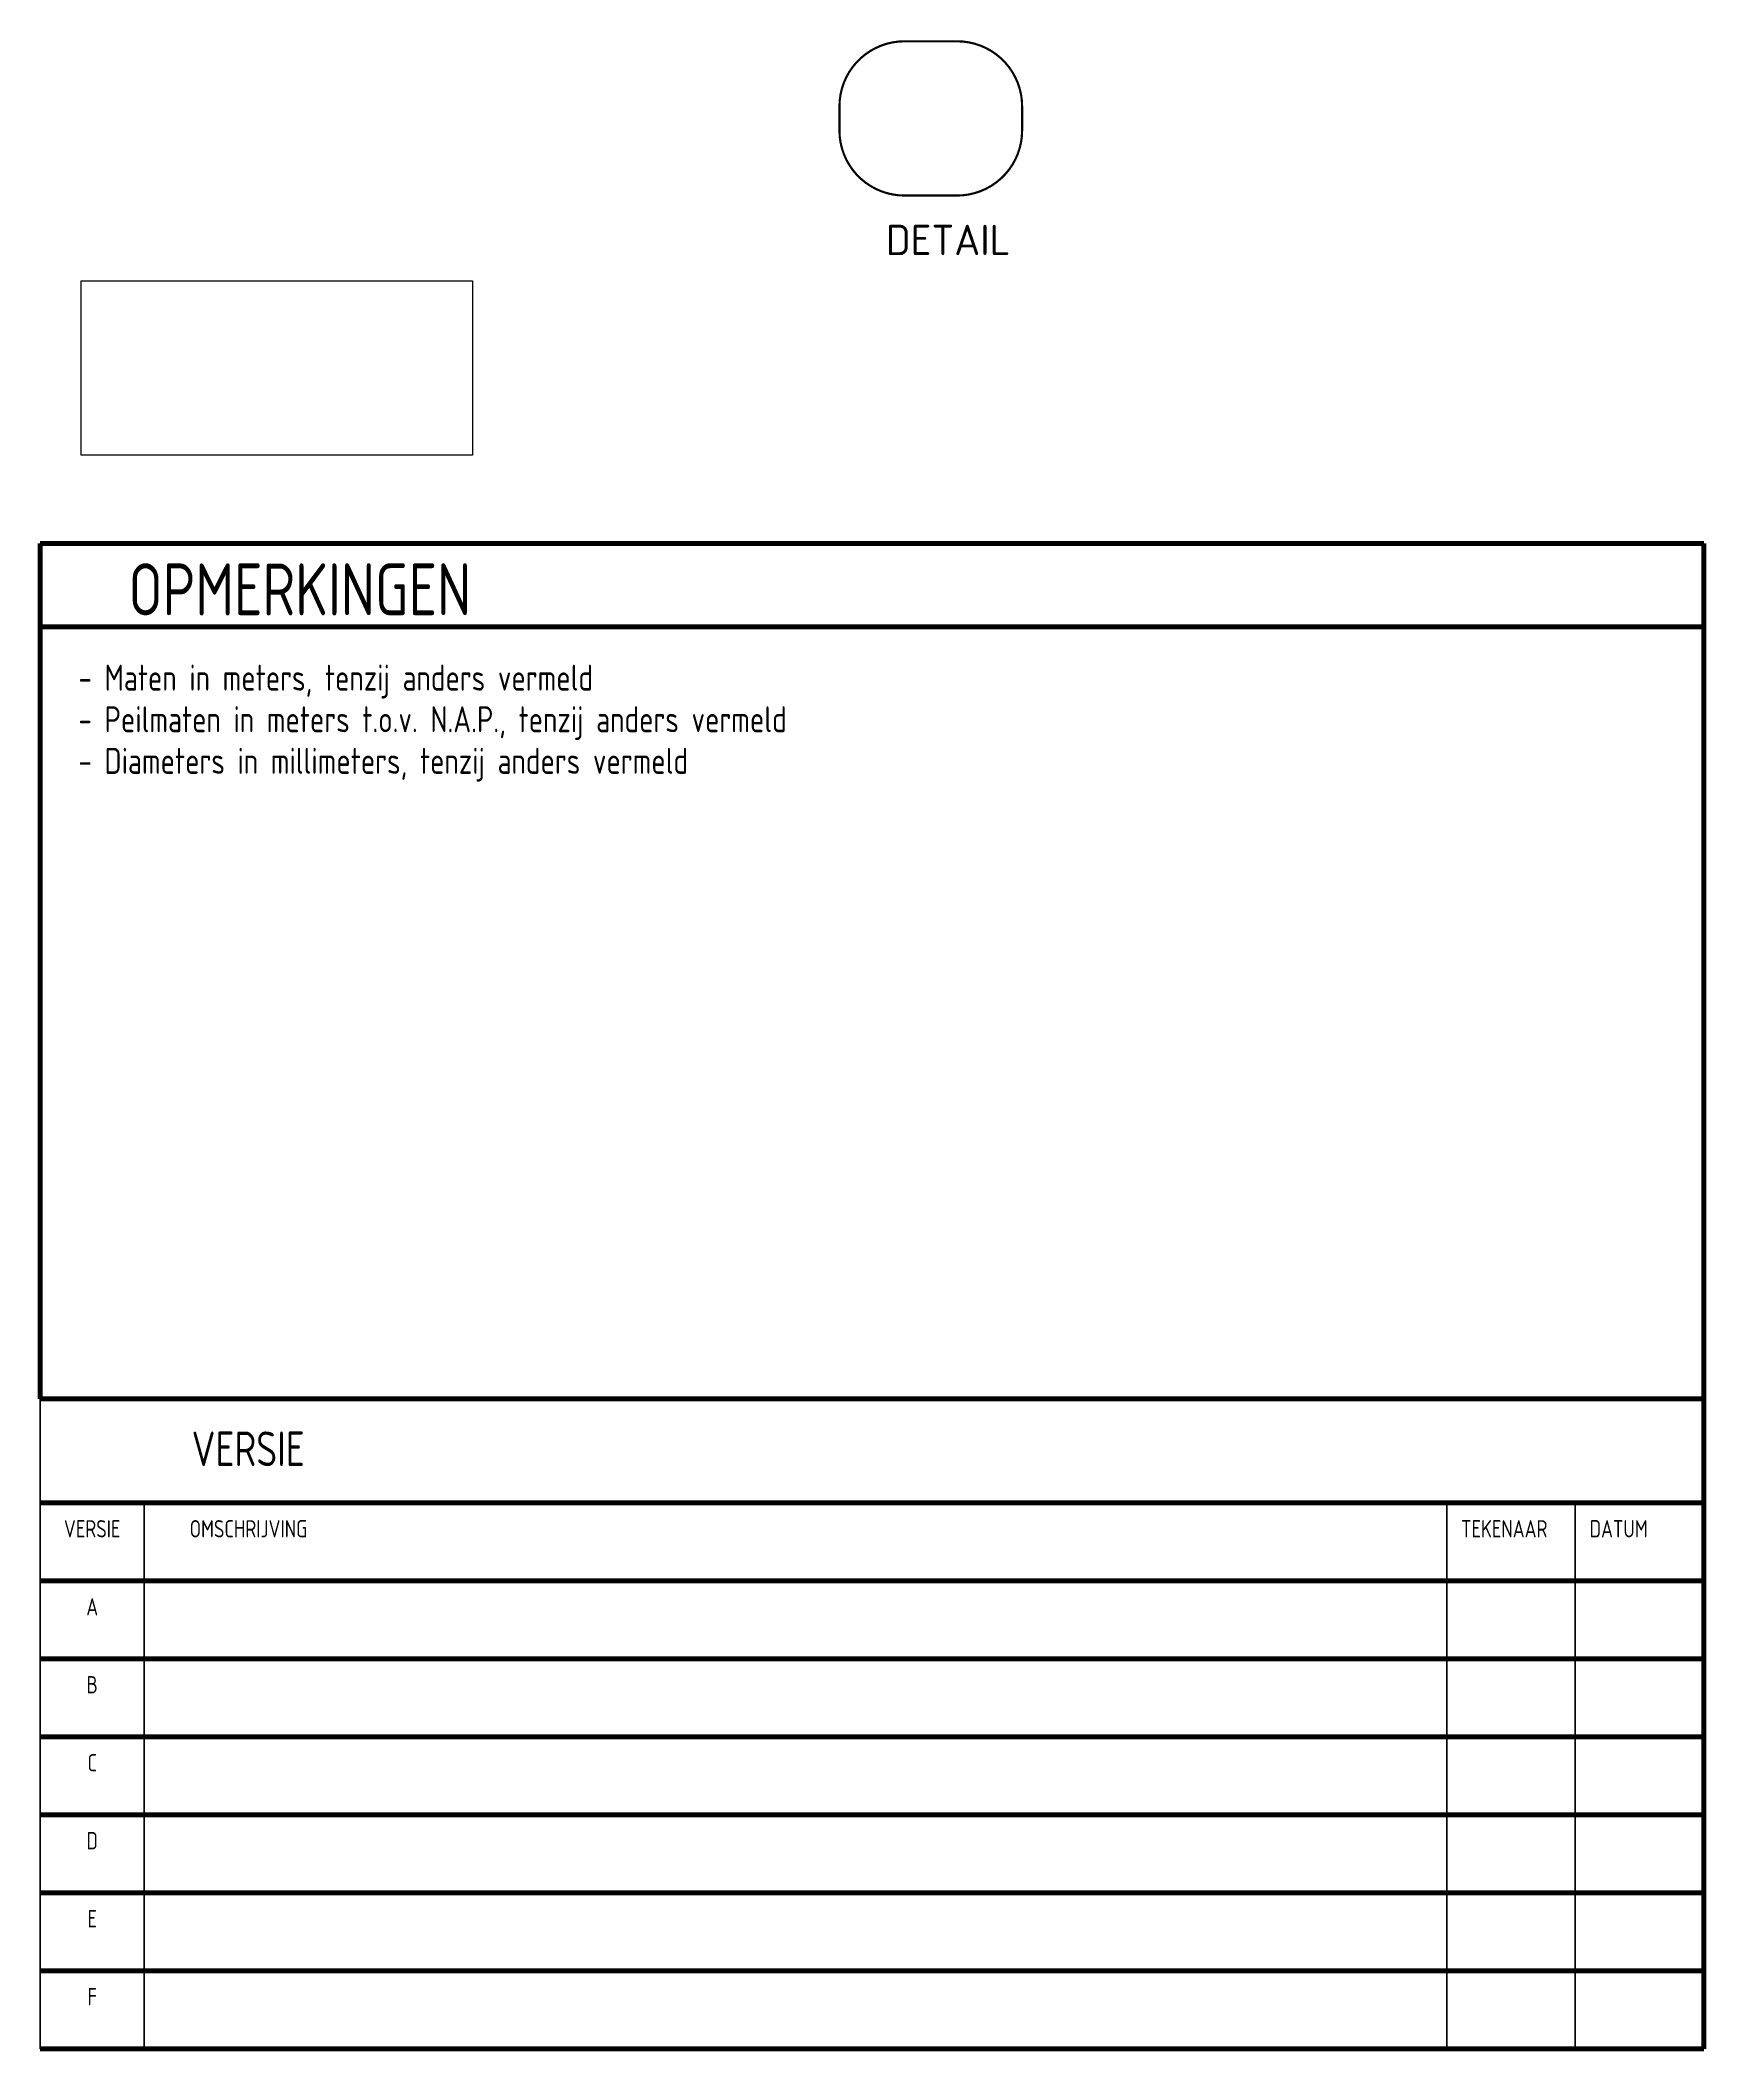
# Paper-space layout 'Revisieblok' of a CAD drawing. Header units: metres. Extents: x 487 to 679, y 180 to 411.
import ezdxf
from ezdxf.enums import TextEntityAlignment as Align

# ---------------------------------------------------------------- set-up
doc = ezdxf.new("R2010")
doc.units = ezdxf.units.M
doc.linetypes.add('HIDDEN', pattern=[9.525, 6.35, -3.175])
doc.layers.get('0').update_dxf_attribs({"lineweight": 18})
for name, color, linetype, lineweight in [('X-XX-AL-TEKENBLAD-S', 7, 'Continuous', 25), ('X-XX-AL-TEKENBLAD-S @ 0.1', 7, 'Continuous', 25), ('X-XX-AL-TEKENBLAD_OPMERKINGEN-G', 7, 'Continuous', 25), ('X-XX-AL-TEKENBLAD_TITELBLOK-G', 7, 'Continuous', 25), ('X-XX-AL-TEKENBLAD_TITELBLOK-T', 7, 'Continuous', 25), ('X-XX_image_', 7, 'Continuous', 13)]:
    doc.layers.add(name, color=color, linetype=linetype, lineweight=lineweight)
doc.layers.add('X-XX-AL-viewports', color=250, linetype='Continuous')
doc.styles.add('arial', font='NLCS-ISO.ttf')
doc.styles.get("Standard").update_dxf_attribs({"font": 'NLCS-ISO.ttf'})
picture_1 = doc.add_image_def('image1.png', size_in_pixel=(400, 178))

# ---------------------------------------------------------------- blocks, each defined once
blk = doc.blocks.new('logo_Scherpenzeel')
at = {"layer": 'X-XX_image_'}
image = blk.add_image(picture_1, insert=(-14.5, 1.15), size_in_units=(45.15, 20.09), dxfattribs=at)
image.dxf.flags = 7
blk = doc.blocks.new('*U55')
at = {"color": 0, "linetype": 'HIDDEN', "ltscale": 0.5, "const_width": 0.25, "flags": 128}
blk.add_lwpolyline([(-7.5, 7.5), (-7.5, 10.3, -0.414214), (0, 17.8), (6.08, 17.8, -0.414214), (13.58, 10.3), (13.58, 7.5, -0.414214), (6.08, 0), (0, 0, -0.414214)], format="xyb", close=True, dxfattribs=at)
at = {"color": 3}
blk.add_attdef('DETAIL', text='', height=3.5, dxfattribs=at).set_placement((8.56, -5.13), align=Align.MIDDLE)

psp = doc.layouts.new('Revisieblok')

# ---------------------------------------------------------------- linework, layer by layer
at = {"layer": 'X-XX-AL-TEKENBLAD_OPMERKINGEN-G', "linetype": 'Continuous', "lineweight": 70}
psp.add_line((487.11, 254.62), (487.11, 353.34), dxfattribs=at)
at = {"layer": 'X-XX-AL-TEKENBLAD_TITELBLOK-G', "linetype": 'Continuous', "lineweight": 70}
for p, q in [((487.11, 353.34), (679.11, 353.34)), ((487.11, 343.74), (679.11, 343.74)), ((487.11, 254.62), (679.11, 254.62)), ((487.11, 242.62), (679.11, 242.62)), ((487.11, 233.62), (679.11, 233.62)), ((487.11, 224.62), (679.11, 224.62)), ((487.11, 215.62), (679.11, 215.62)), ((487.11, 206.62), (679.11, 206.62)), ((487.11, 197.62), (679.11, 197.62)), ((487.11, 188.62), (679.11, 188.62)), ((679.11, 179.62), (487.11, 179.62))]:
    psp.add_line(p, q, dxfattribs=at)
at = {"layer": 'X-XX-AL-TEKENBLAD_TITELBLOK-G', "linetype": 'Continuous'}
for p, q in [((499.11, 242.62), (499.11, 179.62)), ((649.43, 242.62), (649.43, 179.62)), ((664.27, 242.62), (664.27, 179.62))]:
    psp.add_line(p, q, dxfattribs=at)
at = {"layer": 'X-XX-AL-TEKENBLAD_TITELBLOK-G', "linetype": 'Continuous', "lineweight": 70}
psp.add_lwpolyline([(679.11, 353.34), (679.11, 179.62)], dxfattribs=at)
at = {"layer": 'X-XX-AL-viewports'}
psp.add_lwpolyline([(487.11, 179.62), (487.11, 263.62)], dxfattribs=at)

# ---------------------------------------------------------------- block references
at = {"layer": 'X-XX-AL-TEKENBLAD-S'}
psp.add_blockref('logo_Scherpenzeel', (506.35, 362.4), dxfattribs=at)
at = {"layer": 'X-XX-AL-TEKENBLAD-S @ 0.1'}
ref = psp.add_blockref('*U55', (586.85, 393.5), dxfattribs=at)
ref.add_attrib('DETAIL', 'DETAIL', dxfattribs={"layer": '0', "color": 3, "height": 3.5}).set_placement((591.89, 388.38), align=Align.MIDDLE)

# ---------------------------------------------------------------- texts
at = {"layer": 'X-XX-AL-TEKENBLAD_TITELBLOK-G', "linetype": 'Continuous', "lineweight": 70, "style": 'arial', "width": 0.8}
psp.add_text('OPMERKINGEN', height=6, dxfattribs=at).set_placement((517.07, 345.05), align=Align.CENTER)
for s, p in [('- Maten in meters, tenzij anders vermeld', (491.52, 336.36)), ('- Peilmaten in meters t.o.v. N.A.P., tenzij anders vermeld', (491.52, 331.56)), ('- Diameters in millimeters, tenzij anders vermeld', (491.52, 326.76))]:
    psp.add_text(s, height=3, dxfattribs=at).set_placement(p)
at = {"layer": 'X-XX-AL-TEKENBLAD_TITELBLOK-T', "linetype": 'Continuous', "style": 'arial', "width": 0.8}
psp.add_text('VERSIE', height=4, dxfattribs=at).set_placement((511.11, 248.87), align=Align.MIDDLE_CENTER)
for s, p in [('VERSIE', (493.11, 238.64)), ('A', (493.11, 229.64)), ('B', (493.11, 220.64)), ('C', (493.11, 211.64)), ('D', (493.11, 202.64)), ('E', (493.11, 193.64)), ('F', (493.11, 184.64))]:
    psp.add_text(s, height=2, dxfattribs=at).set_placement(p, align=Align.CENTER)
for s, p in [('OMSCHRIJVING', (504.36, 238.64)), ('TEKENAAR', (651.09, 238.64)), ('DATUM', (665.93, 238.64))]:
    psp.add_text(s, height=2, dxfattribs=at).set_placement(p)

doc.saveas('drawing.dxf')
